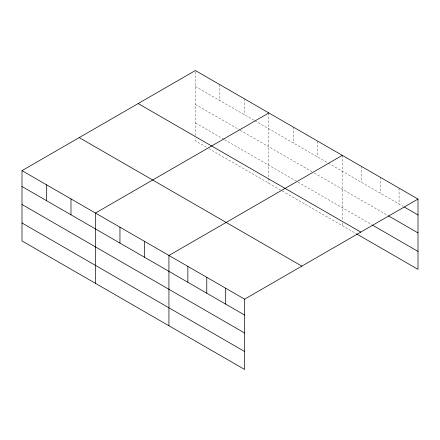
<?xml version="1.0" encoding="UTF-8"?>
<svg xmlns="http://www.w3.org/2000/svg" width="440" height="440" viewBox="0 0 440 440"><rect width="100%" height="100%" fill="white"/><g stroke="black" fill="none" stroke-linecap="round" stroke-linejoin="round"><path stroke-width="0.33" stroke-dasharray="2.2 1.65" d="M195.382 135.52L195.382 70.532M195.382 86.422L254.271 120.422M254.854 120.758L327.734 162.839M328.317 163.174L403.216 206.415M195.382 104.379L239.69 129.965M240.273 130.3L311.988 171.705M314.325 173.052L387.844 215.496M195.382 122.881L223.949 139.376M224.532 139.711L297.413 181.792M297.995 182.127L371.877 224.78M206.459 147.235L195.382 140.839L195.382 138.177M208.791 148.583L281.672 190.657M282.255 190.999L355.911 233.519M399.08 188.139L399.08 204.028M380.155 177.21L380.155 193.1M361.235 166.287L361.235 182.177M342.309 155.364L342.309 219.681M342.309 223.009L342.309 225.671M317.823 141.224L317.823 157.113M293.332 127.083L293.332 142.978M268.846 112.948L268.846 177.931M268.846 178.596L268.846 183.255M244.354 98.808L244.354 114.697M219.868 84.672L219.868 100.562"/><path stroke-width="0.66" d="M244.618 333.009L244.618 299.161L22 170.632L22 240.939L244.618 369.468L244.618 333.009L22 204.479M356.499 233.86L418 269.368L418 199.062L195.382 70.532L22 170.632M268.846 112.948L95.464 213.048L95.464 283.355M342.309 155.364L168.927 255.459L168.927 325.77M244.618 299.161L418 199.062M404.399 207.097L418 214.951M388.432 215.837L418 232.909M372.466 225.121L418 251.411M138.166 103.565L360.784 232.095M79.217 137.599L301.834 266.129M22 186.522L244.618 315.051M22 222.981L244.618 351.511M225.698 288.239L225.698 304.128M206.773 277.31L206.773 293.2M187.853 266.387L187.853 282.277M144.441 241.323L144.441 257.213M119.955 227.183L119.955 243.073M70.978 198.907L70.978 214.797M46.486 184.773L46.486 200.662"/></g></svg>
